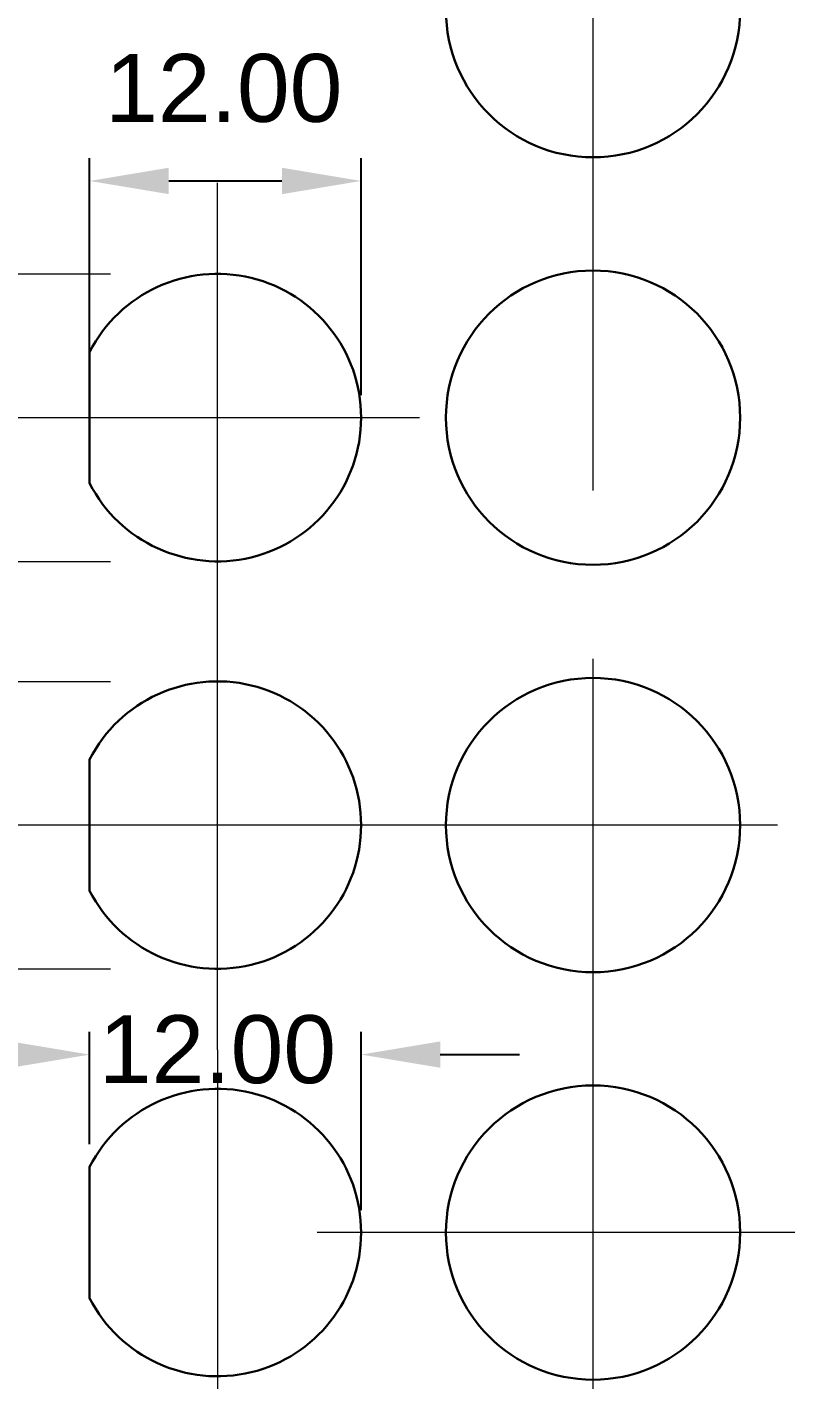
# Model space of a CAD drawing. Extents: x 23 to 957, y -67 to 697.
# Drawn here: x 119.5 to 153.5, y 255 to 314.8 of the extents above; entities that cross this region are included whole.
import ezdxf

# ---------------------------------------------------------------- set-up
doc = ezdxf.new("R2010")
doc.units = 0
doc.header["$MEASUREMENT"] = 0
doc.layers.get('DEFPOINTS').update_dxf_attribs({"linetype": 'CONTINUOUS'})
doc.layers.add('DIM', color=1, linetype='CONTINUOUS', lineweight=13)
doc.layers.add('EMNE', color=3, linetype='CONTINUOUS', lineweight=30)
doc.styles.get("Standard").update_dxf_attribs({"font": 'ARIAL.TTF'})
doc.dimstyles.get("Standard").update_dxf_attribs({"dimtxt": 0.18, "dimasz": 0.18, "dimexe": 0.18, "dimexo": 0.0625, "dimgap": 0.09, "dimtad": 0, "dimtih": 1, "dimtoh": 1, "dimdec": 4, "dimzin": 0, "dimdsep": 46, "dimtxsty": 'Standard', "dimcen": 0.09, "dimadec": 0, "dimazin": 0, "dimtfac": 1, "dimtdec": 4, "dimtofl": 0, "dimtmove": 0, "dimatfit": 3, "dimfxl": 0, "dimtolj": 1, "dimtzin": 0, "dimarcsym": 0})

# ---------------------------------------------------------------- blocks, each defined once
blk = doc.blocks.new('*D85')
at = {"layer": 'DEFPOINTS', "color": 0}
for p in [(134.313, 307.983), (134.313, 297.522), (122.313, 294.628)]:
    blk.add_point(p, dxfattribs=at)
at = {"layer": 'DIM', "color": 0, "lineweight": -2}
for p, q in [((122.313, 295.628), (122.313, 308.983)), ((134.313, 298.522), (134.313, 308.983)), ((125.813, 307.983), (130.813, 307.983))]:
    blk.add_line(p, q, dxfattribs=at)
at = {"layer": 'DIM', "color": 0}
for points in [[(125.813, 308.566), (125.813, 307.399), (122.313, 307.983)], [(130.813, 308.566), (130.813, 307.399), (134.313, 307.983)]]:
    blk.add_solid(points, dxfattribs=at)
at = {"layer": 'DIM', "color": 0, "insert": (128.243, 312.071), "char_height": 3, "attachment_point": 5}
blk.add_mtext('\\A1;12.00', dxfattribs=at)
blk = doc.blocks.new('*D86')
at = {"layer": 'DEFPOINTS', "color": 0}
for p in [(134.313, 269.388), (122.313, 264.425), (134.313, 261.522)]:
    blk.add_point(p, dxfattribs=at)
at = {"layer": 'DIM', "color": 0, "lineweight": -2}
for p, q in [((122.313, 265.425), (122.313, 270.388)), ((134.313, 262.522), (134.313, 270.388)), ((118.813, 269.388), (115.313, 269.388)), ((137.813, 269.388), (141.313, 269.388))]:
    blk.add_line(p, q, dxfattribs=at)
at = {"layer": 'DIM', "color": 0}
for points in [[(118.813, 269.972), (118.813, 268.805), (122.313, 269.388)], [(137.813, 269.972), (137.813, 268.805), (134.313, 269.388)]]:
    blk.add_solid(points, dxfattribs=at)
at = {"layer": 'DIM', "color": 0, "insert": (127.963, 269.605), "char_height": 3, "attachment_point": 5}
blk.add_mtext('\\A1;12.00', dxfattribs=at)

msp = doc.modelspace()

# ---------------------------------------------------------------- linework, layer by layer
at = {"layer": 'DIM', "color": 1, "linetype": 'Continuous'}
for p, q in [((144.56282, 305.60509), (144.56282, 325.89725)), ((127.96282, 287.60509), (127.96282, 307.89725)), ((136.88749, 297.52192), (115.77218, 297.52192)), ((136.88749, 297.52192), (115.77218, 297.52192)), ((136.88749, 297.52192), (115.77218, 297.52192)), ((127.96282, 269.60509), (127.96282, 289.89725)), ((136.88749, 279.52192), (115.77218, 279.52192)), ((152.71389, 279.52192), (115.77218, 279.52192)), ((144.56282, 251.60509), (144.56282, 271.89725)), ((153.48749, 261.52192), (132.37218, 261.52192))]:
    msp.add_line(p, q, dxfattribs=at)
at = {"layer": 'DIM'}
for p, q in [((144.56282, 294.30123), (144.56282, 305.60509)), ((113.07412, 303.87671), (123.23966, 303.87671)), ((113.07412, 291.17671), (123.23966, 291.17671)), ((144.56282, 271.89725), (144.56282, 286.872)), ((113.07412, 285.87671), (123.23966, 285.87671)), ((113.07412, 273.17671), (123.23966, 273.17671)), ((127.96282, 269.60509), (127.96282, 235.89725))]:
    msp.add_line(p, q, dxfattribs=at)
at = {"layer": 'EMNE'}
for p, q in [((122.31282, 294.62844), (122.31282, 300.42499)), ((122.31282, 276.62844), (122.31282, 282.42499)), ((122.31282, 258.62844), (122.31282, 264.42499))]:
    msp.add_line(p, q, dxfattribs=at)
for centre in [(144.56282, 315.52671), (144.56282, 297.52671), (144.56282, 279.52671), (144.56282, 261.52671)]:
    msp.add_circle(centre, 6.5, dxfattribs=at)
for centre in [(127.96282, 297.52671), (127.96282, 279.52671), (127.96282, 261.52671)]:
    msp.add_arc(centre, 6.35, 207.1564215, 152.8435785, dxfattribs=at)

# ---------------------------------------------------------------- dimensions: what is measured, and where the dimension line sits
at = {"layer": 'DIM'}
for base, p1, p2, picture, middle in [((134.31282, 307.98258), (122.31282, 294.62844), (134.31282, 297.52192), '*D85', (128.24314, 312.07142)), ((134.31282, 269.3883), (122.31282, 264.42499), (134.31282, 261.52192), '*D86', (127.96282, 269.60509))]:
    dim = msp.add_linear_dim(base=base, p1=p1, p2=p2, dimstyle='Standard', override={"dimtxt": 3, "dimasz": 3.5, "dimexe": 1, "dimexo": 1, "dimtad": 1, "dimtih": 0, "dimtoh": 0, "dimdec": 2, "dimtdec": 2, "dimtix": 1, "dimtmove": 2}, dxfattribs=at)
    dim.commit()
    dim.dimension.update_dxf_attribs({"geometry": picture, "text_midpoint": middle, "dimtype": 160})

doc.saveas('drawing.dxf')
